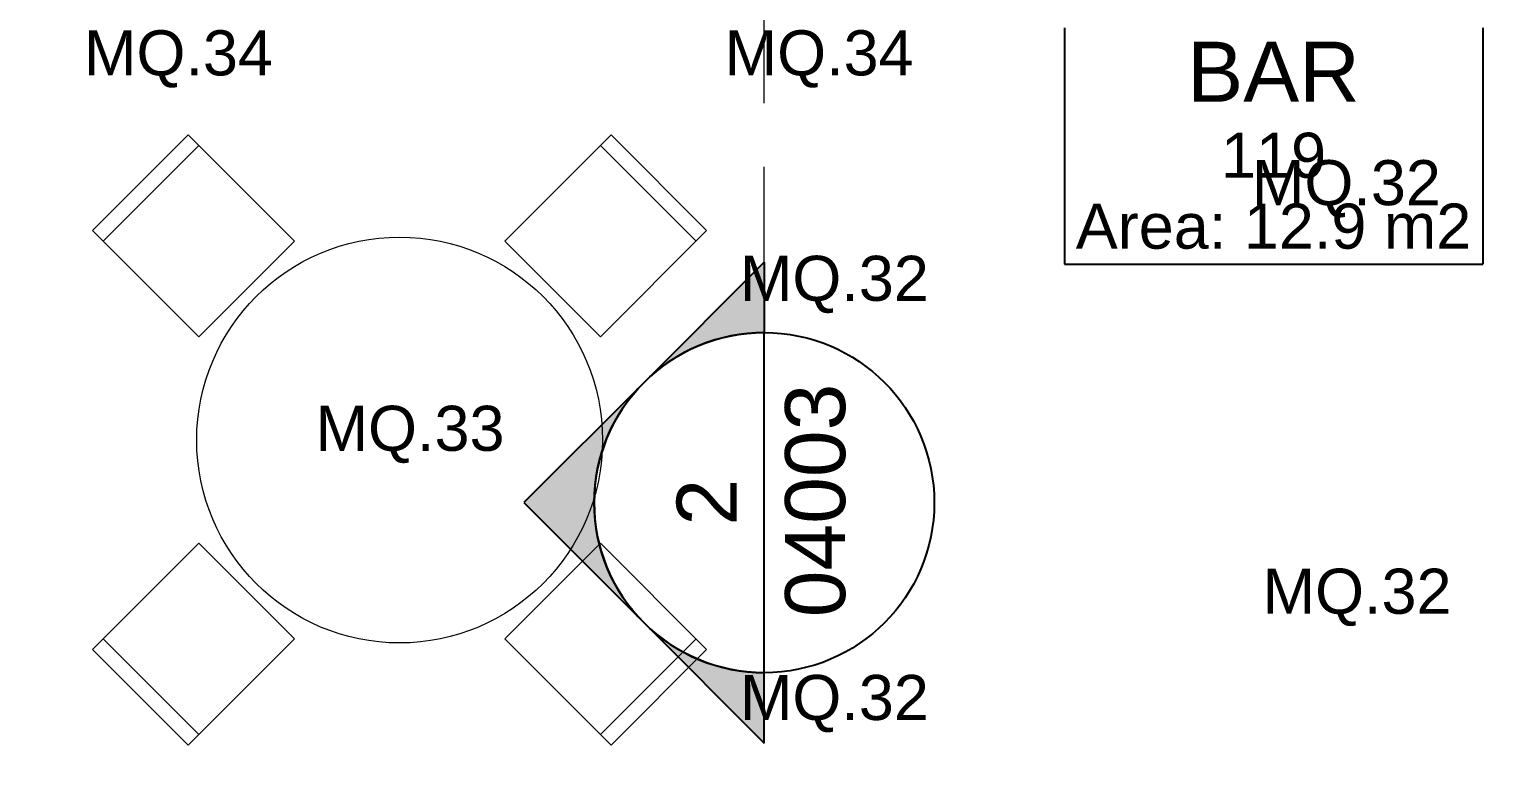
# Model space of a CAD drawing. Header units: millimetres. Extents: x -14278 to 101222, y -22378 to 34603.
# Drawn here: x 8934 to 13807, y -3161 to -695 of the extents above; entities that cross this region are included whole.
import ezdxf
from ezdxf.enums import TextEntityAlignment as Align

# ---------------------------------------------------------------- set-up
doc = ezdxf.new("R2010")
doc.units = ezdxf.units.MM
doc.header["$MEASUREMENT"] = 0
doc.linetypes.add('Long Dashed', pattern=[529.166651, 317.499995, -211.666656])
for name, color, linetype in [('A-Zz_20_10_90-T_TextFFEInternal', 7, 'Continuous'), ('A-Zz_60_50_80-P_MarkerSection', 7, 'Continuous'), ('NewA-Ee_30_60-M_Pavements', 7, 'Continuous'), ('NewA-Ee_40_20-M_GeneralFFAndEInternalMovable', 7, 'Continuous'), ('NewA-SL-M_SpacesInternal', 7, 'Continuous'), ('NewA-Zz_50_10_70-P_BoundarySiteRed', 7, 'Continuous')]:
    doc.layers.add(name, color=color, linetype=linetype)
doc.styles.add('GENERATED_STYLE_1', font='')
doc.styles.get('GENERATED_STYLE_1').set_extended_font_data('Arial')

# ---------------------------------------------------------------- blocks, each defined once
blk = doc.blocks.new('BAR_119_19_1', base_point=(13074.2, -1043.6))
at = {"layer": 'NewA-SL-M_SpacesInternal', "linetype": 'Continuous'}
for p, q in [((12378.2, -690), (12378.2, -1004.3)), ((13770.3, -690), (13770.3, -1004.3)), ((12378.2, -1004.3), (12378.2, -1240)), ((13770.3, -1004.3), (13770.3, -1240)), ((12378.2, -1240), (12378.2, -1475.7)), ((13770.3, -1240), (13770.3, -1475.7)), ((12378.2, -1475.7), (13770.3, -1475.7))]:
    blk.add_line(p, q, dxfattribs=at)
at = {"layer": 'NewA-SL-M_SpacesInternal', "color": 5, "lineweight": 70, "style": 'GENERATED_STYLE_1'}
for tag, height, p in [('ROOM_NAME', 200, (13074.2, -735.7)), ('ROOM_NUMBER', 150, (13074.2, -1038.6)), ('adj_text', 150, (13074.2, -1274.3))]:
    blk.add_attdef(tag, text='', height=height, dxfattribs=at).set_placement(p, align=Align.TOP_CENTER)
blk = doc.blocks.new('Mesh_1_1', base_point=(14339.9, 34603))
at = {"layer": 'NewA-Ee_30_60-M_Pavements', "color": 254, "linetype": 'Continuous', "lineweight": 13, "flags": 128}
blk.add_lwpolyline([(14339.9, 34603, -0.414214), (42830.6, 6112.3, -0.414214), (14339.9, -22378.4, -0.414214), (-14150.7, 6112.3, -0.414214)], format="xyb", close=True, dxfattribs=at)
blk = doc.blocks.new('Round Table 03 19')
at = {"layer": 'NewA-Ee_40_20-M_GeneralFFAndEInternalMovable', "color": 1, "linetype": 'Continuous', "lineweight": 18}
blk.add_circle((0, 0), 675, dxfattribs=at)
blk = doc.blocks.new('Chair 10 19')
at = {"layer": 'NewA-Ee_40_20-M_GeneralFFAndEInternalMovable', "color": 1, "linetype": 'Continuous', "lineweight": 18}
for p, q in [((450, 0), (0, 0)), ((0, 0), (0, -500)), ((450, -500), (450, 0)), ((0, -50), (450, -50)), ((0, -500), (450, -500))]:
    blk.add_line(p, q, dxfattribs=at)
blk = doc.blocks.new('Cutting Plane_2_1', base_point=(11379.6, -2269))
at = {"layer": 'A-Zz_60_50_80-P_MarkerSection', "linetype": 'Continuous'}
for points in [[(11379.6, -1469), (11379.6, -1703.3, 0.198912), (10979.6, -1869)], [(10979.6, -2669, -0.414214), (10979.6, -1869), (10579.6, -2269)], [(11379.6, -3069), (11379.6, -2834.7, -0.198912), (10979.6, -2669)]]:
    blk.add_hatch(color=256, dxfattribs=at).paths.add_polyline_path(points)
at = {"layer": 'A-Zz_60_50_80-P_MarkerSection', "color": 6, "linetype": 'Long Dashed', "lineweight": 13}
blk.add_line((11379.6, -1469), (11379.6, 1143.6), dxfattribs=at)
at = {"layer": 'A-Zz_60_50_80-P_MarkerSection', "linetype": 'Continuous'}
for p, q in [((10979.6, -1869), (11379.6, -1469)), ((11379.6, -1469), (11379.6, -1703.3)), ((11379.6, -2834.7), (11379.6, -1703.3)), ((10979.6, -1869), (10579.6, -2269)), ((10579.6, -2269), (10979.6, -2669)), ((10979.6, -2669), (11379.6, -3069)), ((11379.6, -3069), (11379.6, -2834.7))]:
    blk.add_line(p, q, dxfattribs=at)
blk.add_circle((11379.6, -2269), 565.7, dxfattribs=at)
for start, end in [(90, 135), (135, 225), (225, 270)]:
    blk.add_arc((11379.6, -2269), 565.7, start, end, dxfattribs=at)
at = {"layer": 'A-Zz_60_50_80-P_MarkerSection', "char_height": 200, "attachment_point": 7, "rotation": 90, "style": 'GENERATED_STYLE_1'}
for s, insert in [('\\A1;{\\fArial|b0|i0|c0|p34;04003}', (11651.7, -2650.3)), ('\\A1;{\\fArial|b0|i0|c0|p34;2}', (11288.2, -2345.3))]:
    blk.add_mtext(s, dxfattribs=dict(at, insert=insert))
blk = doc.blocks.new('Label_51_1', base_point=(9776.2, -1862.5))
at = {"layer": 'A-Zz_20_10_90-T_TextFFEInternal', "insert": (10201.2, -1946.8), "char_height": 150, "attachment_point": 2, "style": 'GENERATED_STYLE_1'}
blk.add_mtext('\\fArial|b0|i0|c0|p34;MQ.33\\fArial|b0|i0|c0|p34;\\fArial|b0|i0|c0|p34;\\fArial|b0|i0|c0|p34;\\fArial|b0|i0|c0|p34;\\fArial|b0|i0|c0|p34;\\fArial|b0|i0|c0|p34;\\fArial|b0|i0|c0|p34;\\fArial|b0|i0|c0|p34;\\fArial|b0|i0|c0|p34;\\fArial|b0|i0|c0|p34;\\fArial|b0|i0|c0|p34;\\fArial|b0|i0|c0|p34;\\fArial|b0|i0|c0|p34;\\fArial|b0|i0|c0|p34;\\fArial|b0|i0|c0|p34;\\fArial|b0|i0|c0|p34;\\fArial|b0|i0|c0|p34;\\fArial|b0|i0|c0|p34;\\fArial|b0|i0|c0|p34;\\fArial|b0|i0|c0|p34;\\fArial|b0|i0|c0|p34;\\fArial|b0|i0|c0|p34;\\fArial|b0|i0|c0|p34;\\fArial|b0|i0|c0|p34;\\fArial|b0|i0|c0|p34;\\fArial|b0|i0|c0|p34;\\fArial|b0|i0|c0|p34;\\fArial|b0|i0|c0|p34;\\fArial|b0|i0|c0|p34;}', dxfattribs=at)
blk = doc.blocks.new('Label_109_1', base_point=(11188, -1363.6))
at = {"layer": 'A-Zz_20_10_90-T_TextFFEInternal', "insert": (11613, -1447.9), "char_height": 150, "attachment_point": 2, "style": 'GENERATED_STYLE_1'}
blk.add_mtext('\\fArial|b0|i0|c0|p34;MQ.32\\fArial|b0|i0|c0|p34;\\fArial|b0|i0|c0|p34;\\fArial|b0|i0|c0|p34;\\fArial|b0|i0|c0|p34;\\fArial|b0|i0|c0|p34;\\fArial|b0|i0|c0|p34;\\fArial|b0|i0|c0|p34;\\fArial|b0|i0|c0|p34;\\fArial|b0|i0|c0|p34;\\fArial|b0|i0|c0|p34;\\fArial|b0|i0|c0|p34;\\fArial|b0|i0|c0|p34;\\fArial|b0|i0|c0|p34;\\fArial|b0|i0|c0|p34;\\fArial|b0|i0|c0|p34;\\fArial|b0|i0|c0|p34;\\fArial|b0|i0|c0|p34;\\fArial|b0|i0|c0|p34;\\fArial|b0|i0|c0|p34;\\fArial|b0|i0|c0|p34;\\fArial|b0|i0|c0|p34;\\fArial|b0|i0|c0|p34;\\fArial|b0|i0|c0|p34;\\fArial|b0|i0|c0|p34;\\fArial|b0|i0|c0|p34;\\fArial|b0|i0|c0|p34;\\fArial|b0|i0|c0|p34;\\fArial|b0|i0|c0|p34;\\fArial|b0|i0|c0|p34;}', dxfattribs=at)
blk = doc.blocks.new('Label_110_1', base_point=(11188, -2757.9))
at = {"layer": 'A-Zz_20_10_90-T_TextFFEInternal', "insert": (11613, -2842.2), "char_height": 150, "attachment_point": 2, "style": 'GENERATED_STYLE_1'}
blk.add_mtext('\\fArial|b0|i0|c0|p34;MQ.32\\fArial|b0|i0|c0|p34;\\fArial|b0|i0|c0|p34;\\fArial|b0|i0|c0|p34;\\fArial|b0|i0|c0|p34;\\fArial|b0|i0|c0|p34;\\fArial|b0|i0|c0|p34;\\fArial|b0|i0|c0|p34;\\fArial|b0|i0|c0|p34;\\fArial|b0|i0|c0|p34;\\fArial|b0|i0|c0|p34;\\fArial|b0|i0|c0|p34;\\fArial|b0|i0|c0|p34;\\fArial|b0|i0|c0|p34;\\fArial|b0|i0|c0|p34;\\fArial|b0|i0|c0|p34;\\fArial|b0|i0|c0|p34;\\fArial|b0|i0|c0|p34;\\fArial|b0|i0|c0|p34;\\fArial|b0|i0|c0|p34;\\fArial|b0|i0|c0|p34;\\fArial|b0|i0|c0|p34;\\fArial|b0|i0|c0|p34;\\fArial|b0|i0|c0|p34;\\fArial|b0|i0|c0|p34;\\fArial|b0|i0|c0|p34;\\fArial|b0|i0|c0|p34;\\fArial|b0|i0|c0|p34;\\fArial|b0|i0|c0|p34;\\fArial|b0|i0|c0|p34;}', dxfattribs=at)
blk = doc.blocks.new('Label_131_1', base_point=(12927.1, -2404.4))
at = {"layer": 'A-Zz_20_10_90-T_TextFFEInternal', "insert": (13352.1, -2488.7), "char_height": 150, "attachment_point": 2, "style": 'GENERATED_STYLE_1'}
blk.add_mtext('\\fArial|b0|i0|c0|p34;MQ.32\\fArial|b0|i0|c0|p34;\\fArial|b0|i0|c0|p34;\\fArial|b0|i0|c0|p34;\\fArial|b0|i0|c0|p34;\\fArial|b0|i0|c0|p34;\\fArial|b0|i0|c0|p34;\\fArial|b0|i0|c0|p34;\\fArial|b0|i0|c0|p34;\\fArial|b0|i0|c0|p34;\\fArial|b0|i0|c0|p34;\\fArial|b0|i0|c0|p34;\\fArial|b0|i0|c0|p34;\\fArial|b0|i0|c0|p34;\\fArial|b0|i0|c0|p34;\\fArial|b0|i0|c0|p34;\\fArial|b0|i0|c0|p34;\\fArial|b0|i0|c0|p34;\\fArial|b0|i0|c0|p34;\\fArial|b0|i0|c0|p34;\\fArial|b0|i0|c0|p34;\\fArial|b0|i0|c0|p34;\\fArial|b0|i0|c0|p34;\\fArial|b0|i0|c0|p34;\\fArial|b0|i0|c0|p34;\\fArial|b0|i0|c0|p34;\\fArial|b0|i0|c0|p34;\\fArial|b0|i0|c0|p34;\\fArial|b0|i0|c0|p34;\\fArial|b0|i0|c0|p34;}', dxfattribs=at)
blk = doc.blocks.new('Label_132_1', base_point=(12891.7, -1045.4))
at = {"layer": 'A-Zz_20_10_90-T_TextFFEInternal', "insert": (13316.7, -1129.7), "char_height": 150, "attachment_point": 2, "style": 'GENERATED_STYLE_1'}
blk.add_mtext('\\fArial|b0|i0|c0|p34;MQ.32\\fArial|b0|i0|c0|p34;\\fArial|b0|i0|c0|p34;\\fArial|b0|i0|c0|p34;\\fArial|b0|i0|c0|p34;\\fArial|b0|i0|c0|p34;\\fArial|b0|i0|c0|p34;\\fArial|b0|i0|c0|p34;\\fArial|b0|i0|c0|p34;\\fArial|b0|i0|c0|p34;\\fArial|b0|i0|c0|p34;\\fArial|b0|i0|c0|p34;\\fArial|b0|i0|c0|p34;\\fArial|b0|i0|c0|p34;\\fArial|b0|i0|c0|p34;\\fArial|b0|i0|c0|p34;\\fArial|b0|i0|c0|p34;\\fArial|b0|i0|c0|p34;\\fArial|b0|i0|c0|p34;\\fArial|b0|i0|c0|p34;\\fArial|b0|i0|c0|p34;\\fArial|b0|i0|c0|p34;\\fArial|b0|i0|c0|p34;\\fArial|b0|i0|c0|p34;\\fArial|b0|i0|c0|p34;\\fArial|b0|i0|c0|p34;\\fArial|b0|i0|c0|p34;\\fArial|b0|i0|c0|p34;\\fArial|b0|i0|c0|p34;\\fArial|b0|i0|c0|p34;}', dxfattribs=at)
blk = doc.blocks.new('Label_135_1', base_point=(9005.7, -613.6))
at = {"layer": 'A-Zz_20_10_90-T_TextFFEInternal', "insert": (9430.7, -697.9), "char_height": 150, "attachment_point": 2, "style": 'GENERATED_STYLE_1'}
blk.add_mtext('\\fArial|b0|i0|c0|p34;MQ.34\\fArial|b0|i0|c0|p34;\\fArial|b0|i0|c0|p34;\\fArial|b0|i0|c0|p34;\\fArial|b0|i0|c0|p34;\\fArial|b0|i0|c0|p34;\\fArial|b0|i0|c0|p34;\\fArial|b0|i0|c0|p34;\\fArial|b0|i0|c0|p34;\\fArial|b0|i0|c0|p34;\\fArial|b0|i0|c0|p34;\\fArial|b0|i0|c0|p34;\\fArial|b0|i0|c0|p34;\\fArial|b0|i0|c0|p34;\\fArial|b0|i0|c0|p34;\\fArial|b0|i0|c0|p34;\\fArial|b0|i0|c0|p34;\\fArial|b0|i0|c0|p34;\\fArial|b0|i0|c0|p34;\\fArial|b0|i0|c0|p34;\\fArial|b0|i0|c0|p34;\\fArial|b0|i0|c0|p34;\\fArial|b0|i0|c0|p34;\\fArial|b0|i0|c0|p34;\\fArial|b0|i0|c0|p34;\\fArial|b0|i0|c0|p34;\\fArial|b0|i0|c0|p34;\\fArial|b0|i0|c0|p34;\\fArial|b0|i0|c0|p34;\\fArial|b0|i0|c0|p34;}', dxfattribs=at)
blk = doc.blocks.new('Label_136_1', base_point=(11137.3, -613.6))
at = {"layer": 'A-Zz_20_10_90-T_TextFFEInternal', "insert": (11562.3, -697.9), "char_height": 150, "attachment_point": 2, "style": 'GENERATED_STYLE_1'}
blk.add_mtext('\\fArial|b0|i0|c0|p34;MQ.34\\fArial|b0|i0|c0|p34;\\fArial|b0|i0|c0|p34;\\fArial|b0|i0|c0|p34;\\fArial|b0|i0|c0|p34;\\fArial|b0|i0|c0|p34;\\fArial|b0|i0|c0|p34;\\fArial|b0|i0|c0|p34;\\fArial|b0|i0|c0|p34;\\fArial|b0|i0|c0|p34;\\fArial|b0|i0|c0|p34;\\fArial|b0|i0|c0|p34;\\fArial|b0|i0|c0|p34;\\fArial|b0|i0|c0|p34;\\fArial|b0|i0|c0|p34;\\fArial|b0|i0|c0|p34;\\fArial|b0|i0|c0|p34;\\fArial|b0|i0|c0|p34;\\fArial|b0|i0|c0|p34;\\fArial|b0|i0|c0|p34;\\fArial|b0|i0|c0|p34;\\fArial|b0|i0|c0|p34;\\fArial|b0|i0|c0|p34;\\fArial|b0|i0|c0|p34;\\fArial|b0|i0|c0|p34;\\fArial|b0|i0|c0|p34;\\fArial|b0|i0|c0|p34;\\fArial|b0|i0|c0|p34;\\fArial|b0|i0|c0|p34;\\fArial|b0|i0|c0|p34;}', dxfattribs=at)

msp = doc.modelspace()

# ---------------------------------------------------------------- linework, layer by layer
at = {"layer": 'NewA-Zz_50_10_70-P_BoundarySiteRed', "color": 1, "linetype": 'Continuous', "lineweight": 140}
msp.add_circle((14339.9, 6112.3), 28490.7, dxfattribs=at)

# ---------------------------------------------------------------- block references
at = {"layer": 'A-Zz_20_10_90-T_TextFFEInternal', "color": 6, "linetype": 'Continuous', "lineweight": 13}
for name, p in [('Label_135_1', (9005.7, -613.6)), ('Label_136_1', (11137.3, -613.6)), ('Label_132_1', (12891.7, -1045.4)), ('Label_109_1', (11188, -1363.6)), ('Label_51_1', (9776.2, -1862.5)), ('Label_131_1', (12927.1, -2404.4)), ('Label_110_1', (11188, -2757.9))]:
    msp.add_blockref(name, p, dxfattribs=at)
at = {"layer": 'A-Zz_60_50_80-P_MarkerSection', "color": 6, "lineweight": 13}
msp.add_blockref('Cutting Plane_2_1', (11379.6, -2269), dxfattribs=at)
at = {"layer": 'NewA-Ee_30_60-M_Pavements', "color": 254, "lineweight": 13}
msp.add_blockref('Mesh_1_1', (14339.9, 34603), dxfattribs=at)
at = {"layer": 'NewA-Ee_40_20-M_GeneralFFAndEInternalMovable', "color": 6, "linetype": 'Continuous', "lineweight": 13, "zscale": 1000}
for p, rotation in [((9144.8, -1363.6), 44.99999999999999), ((11188, -2757.9), 225)]:
    msp.add_blockref('Chair 10 19', p, dxfattribs=dict(at, rotation=rotation))
at = {"layer": 'NewA-Ee_40_20-M_GeneralFFAndEInternalMovable', "color": 6, "linetype": 'Continuous', "lineweight": 13, "xscale": -1, "zscale": 1000}
for p, rotation in [((11188, -1363.6), 315), ((9144.8, -2757.9), 134.9999999999999)]:
    msp.add_blockref('Chair 10 19', p, dxfattribs=dict(at, rotation=rotation))
at = {"layer": 'NewA-Ee_40_20-M_GeneralFFAndEInternalMovable', "color": 6, "linetype": 'Continuous', "lineweight": 13, "zscale": 1000}
msp.add_blockref('Round Table 03 19', (10166.4, -2060.8), dxfattribs=at)
at = {"layer": 'NewA-SL-M_SpacesInternal', "linetype": 'Continuous'}
msp.add_blockref('BAR_119_19_1', (13074.2, -1043.6), dxfattribs=at).add_auto_attribs({'ROOM_NAME': 'BAR', 'ROOM_NUMBER': '119', 'adj_text': 'Area: 12.9 m2'})

doc.saveas('drawing.dxf')
